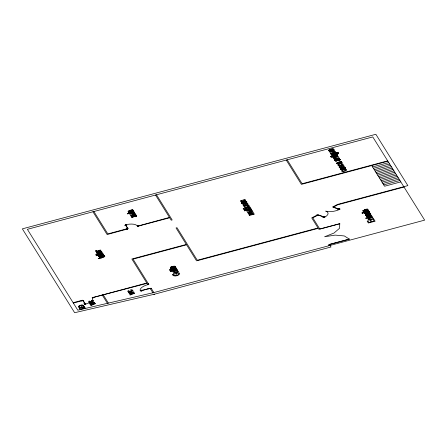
<?xml version="1.0" encoding="UTF-8"?>
<svg xmlns="http://www.w3.org/2000/svg" width="447" height="447" viewBox="0 0 447 447"><rect width="100%" height="100%" fill="white"/><g stroke="black" fill="none" stroke-linecap="round" stroke-linejoin="round"><path stroke-width="0.67" d="M98.77 256.304L99.525 256.165L100.905 256.975C96.284 256.941 101.268 254.282 103.363 254.371L103.57 254.701L102.335 255.198L98.776 256.103L99.525 256.165L99.01 255.785L100.301 255.678L100.268 255.315L102.302 256.153L104.151 255.421L104.218 255.723C103.24 257.081 101.089 256.645 100.268 255.315L100.379 255.656M128.11 211.666L128.859 211.526L130.245 212.331C125.618 212.303 130.602 209.643 132.703 209.727L132.91 210.056L131.669 210.554L128.11 211.465L128.859 211.526L128.345 211.146L129.641 211.034L129.608 210.671L131.641 211.515L133.485 210.783L133.558 211.079C132.58 212.437 130.423 212.001 129.608 210.671L129.719 211.018M131.111 216.482L131.865 216.342L133.245 217.147C128.619 217.119 133.608 214.459 135.704 214.543L135.91 214.873L134.676 215.37L131.116 216.281L131.865 216.342L131.351 215.957L132.642 215.851L132.608 215.488L134.642 216.331L136.486 215.599L136.559 215.895C135.581 217.253 133.429 216.817 132.608 215.488L132.72 215.834M334.814 160.344L335.563 160.205L336.949 161.009C332.322 160.981 337.306 158.322 339.402 158.406L339.608 158.741L338.373 159.233L334.814 160.143L335.563 160.205L335.049 159.825L336.34 159.713L336.306 159.35L338.34 160.194L340.189 159.462L340.262 159.763C339.284 161.116 337.127 160.68 336.306 159.35L336.418 159.696M340.189 168.972L340.944 168.832L342.324 169.642C337.703 169.609 342.687 166.949 344.782 167.038L344.989 167.368L343.754 167.86L340.195 168.77L340.944 168.832L340.43 168.452L341.72 168.346L341.687 167.983L343.721 168.821L345.57 168.089L345.637 168.39C344.659 169.748 342.508 169.312 341.687 167.983L341.799 168.323M362.914 210.934L363.668 210.794L365.048 211.604C360.422 211.571 365.411 208.911 367.507 209L367.713 209.33L366.479 209.827L362.919 210.733L363.668 210.794L363.154 210.414L364.445 210.308L364.411 209.945L366.445 210.783L368.289 210.056L368.362 210.353C367.384 211.71 365.233 211.275 364.411 209.945L364.523 210.286M365.417 214.951L366.171 214.811L367.551 215.616C362.925 215.588 367.915 212.928 370.01 213.012L370.217 213.342L368.982 213.839L365.422 214.75L366.171 214.811L365.657 214.426L366.948 214.32L366.914 213.957L368.948 214.8L370.792 214.068L370.865 214.364C369.887 215.722 367.736 215.286 366.914 213.957L367.026 214.303M242.632 202.575L242.665 202.072L245.219 201.446L246.258 201.536L246.917 202.173C245.939 203.597 243.224 204.245 241.721 203.273L241.989 202.469L242.665 202.072L243.14 202.301C252.214 200.586 238.424 206 243.665 201.731L243.911 202.05L244.526 201.536L244.777 201.865L245.219 201.446L245.442 201.82L246.258 201.536L245.777 201.865L246.615 201.692L246.012 201.955L246.917 202.173L246.124 202.424L246.833 202.441L245.934 202.608L245.884 203.117L245.425 202.882L244.827 203.469L244.626 203.139L243.246 203.743L243.118 203.363L242.632 203.72L242.788 203.318L241.721 203.273L242.442 202.759L241.738 202.742L242.632 202.575L241.989 202.469M329.707 150.069L329.741 149.566L332.294 148.94L333.333 149.03L333.993 149.667C333.015 151.097 330.299 151.74 328.802 150.773L329.07 149.963L329.741 149.566L330.216 149.801C339.29 148.08 325.5 153.494 330.741 149.231L330.987 149.544L331.601 149.03L331.853 149.359L332.294 148.94L332.523 149.32L333.333 149.03L332.853 149.359L333.697 149.186L333.093 149.449L333.993 149.667L333.205 149.918L333.909 149.935L333.015 150.103L332.959 150.611L332.501 150.376L331.903 150.963L331.702 150.639L330.327 151.237L330.199 150.857L329.713 151.215L329.869 150.812L328.802 150.773L329.523 150.253L328.813 150.242L329.707 150.069L329.07 149.963M337.714 162.915L337.748 162.412L340.301 161.78L341.34 161.87L342 162.507C341.022 163.937 338.306 164.58 336.809 163.613L337.077 162.803L337.748 162.412L338.223 162.641C347.297 160.926 333.507 166.34 338.748 162.071L338.994 162.384L339.608 161.87L339.86 162.2L340.301 161.78L340.53 162.16L341.34 161.87L340.86 162.205L341.704 162.026L341.1 162.289L342 162.507L341.212 162.764L341.916 162.781L341.022 162.943L340.966 163.451L340.508 163.216L339.91 163.803L339.709 163.479L338.334 164.077L338.206 163.697L337.72 164.055L337.876 163.652L336.809 163.613L337.524 163.094L336.82 163.082L337.714 162.915L337.077 162.803M196.579 260.875L186.561 244.805L133.027 259.126L148.767 284.426L147.845 284.661L147.029 283.359L92.132 297.752L146.806 282.996L131.854 259.014L186.332 244.442L176.057 227.959L177.001 227.702L197.524 260.623L318.247 228.333L318.828 229.261L339.781 223.656L339.547 228.3L333.97 233.06L324.606 236.759L335.25 235.111L344.319 235.949L349.448 239.162L328.495 244.766L329.076 245.699M102.318 254.762L101.961 255.248L101.374 255.019L100.821 255.813L101.475 255.617L101.156 256.109L101.989 256.025L101.458 256.36L102.145 256.114L101.648 256.449L102.302 256.153L101.871 256.517L102.698 256.148L102.793 256.517L102.911 256.103L103.52 256.315L103.117 256.036L103.821 256.17L103.279 255.958L104.218 255.723L102.335 255.198L102.318 254.762L104.151 255.421L103.039 255.254L103.447 255.008L102.715 255.192L102.827 254.606L103.57 254.701M131.653 210.118L131.301 210.61L130.714 210.375L130.155 211.168L130.809 210.973L130.496 211.47L131.323 211.386L130.798 211.716L131.479 211.47L130.988 211.805L131.641 211.515L131.211 211.872L132.038 211.509L132.133 211.872L132.251 211.465L132.854 211.677L132.452 211.397L133.156 211.532L132.614 211.314L133.558 211.079L131.669 210.554L131.653 210.118L133.485 210.783L132.373 210.61L132.787 210.369L132.049 210.554L132.161 209.967L132.91 210.056M134.653 214.934L134.301 215.426L133.714 215.191L133.161 215.985L133.815 215.789L133.497 216.287L134.329 216.203L133.798 216.532L134.486 216.287L133.988 216.622L134.642 216.331L134.212 216.689L135.039 216.326L135.134 216.689L135.251 216.281L135.86 216.493L135.452 216.214L136.162 216.348L135.62 216.13L136.559 215.895L134.676 215.37L134.653 214.934L136.486 215.599L135.38 215.426L135.787 215.18L135.055 215.37L135.167 214.783L135.91 214.873M338.357 158.797L338.005 159.288L337.412 159.059L336.859 159.853L337.513 159.657L337.2 160.149L338.027 160.065L337.496 160.395L338.183 160.149L337.686 160.49L338.34 160.194L337.915 160.551L338.737 160.188L338.832 160.551L338.955 160.143L339.558 160.356L339.156 160.076L339.86 160.21L339.318 159.998L340.262 159.763L338.373 159.233L338.357 158.797L340.189 159.462L339.077 159.288L339.485 159.048L338.753 159.233L338.865 158.646L339.608 158.741M343.737 167.429L343.385 167.916L342.793 167.686L342.24 168.48L342.894 168.284L342.581 168.776L343.408 168.692L342.877 169.027L343.564 168.782L343.067 169.117L343.721 168.821L343.29 169.184L344.117 168.815L344.212 169.178L344.335 168.77L344.939 168.983L344.536 168.703L345.24 168.837L344.698 168.625L345.637 168.39L343.754 167.86L343.737 167.429L345.57 168.089L344.458 167.921L344.866 167.675L344.134 167.86L344.246 167.273L344.989 167.368M366.456 209.392L366.104 209.878L365.517 209.649L364.964 210.442L365.618 210.246L365.3 210.738L366.132 210.654L365.601 210.99L366.289 210.744L365.791 211.079L366.445 210.783L366.015 211.146L366.842 210.777L366.937 211.146L367.054 210.733L367.663 210.945L367.255 210.671L367.965 210.8L367.423 210.587L368.362 210.353L366.479 209.827L366.456 209.392L368.289 210.056L367.183 209.883L367.59 209.637L366.858 209.822L366.97 209.235L367.713 209.33M368.959 213.403L368.607 213.895L368.021 213.66L367.468 214.454L368.121 214.258L367.803 214.756L368.635 214.672L368.104 215.001L368.792 214.756L368.294 215.091L368.948 214.8L368.518 215.158L369.345 214.795L369.44 215.158L369.557 214.75L370.166 214.962L369.758 214.683L370.468 214.817L369.926 214.599L370.865 214.364L368.982 213.839L368.959 213.403L370.792 214.068L369.686 213.895L370.094 213.655L369.362 213.839L369.473 213.253L370.217 213.342M339.843 223.763L319.84 229.11L312.811 217.845L318.46 214.918L319.694 215.376M333.713 206.955L333.428 207.078L334.227 206.732M333.171 206.654L333.769 206.33M334.652 207.581L332.78 206.944L337.334 204.475L407.86 185.611L375.86 134.29L22.35 228.853L74.638 312.71L154.506 294.193M147.694 284.577L147.465 284.376M82.438 308.464L82.488 308.313M127.468 228.652L128.088 228.473L127.702 227.73L127.104 227.914C128.92 228.92 126.825 229.283 126.803 229.345M150.209 288.404L148.091 288.684M137.536 225.919L138.257 225.696M368.825 211.113L362.064 212.923L365.78 212.308C363.534 213.465 367.289 213.537 367.987 212.806C371.183 210.459 361.589 213.197 362.064 212.923L362.266 213.236L365.78 212.308L368.825 211.113L369.01 211.403L367.445 211.861L368.825 211.113L368.077 211.817M99.055 252.913L97.709 253.393L97.927 253.024L96.859 253.17L97.273 252.594L96.563 252.689L97.547 252.237L96.921 252.153L97.887 252.058L97.614 251.762L98.401 251.868L99.055 252.913L99.776 253.125L101.486 252.387L101.827 251.834L100.988 251.136L99.642 251.158L99.742 251.516C103.106 251.421 98.457 253.985 97.312 252.762L96.636 252.946L98.876 251.354L99.776 253.125L97.709 253.393L96.636 252.946L96.921 252.153L98.653 251.41M172.738 267.988L171.391 268.463L171.609 268.094L170.542 268.239L170.955 267.664L170.246 267.759L171.229 267.306L170.603 267.222L171.57 267.127L171.296 266.831L172.084 266.937L172.738 267.988L173.458 268.194L175.168 267.457L175.509 266.904L174.671 266.205L173.324 266.228L173.425 266.585C176.788 266.49 172.14 269.055 170.994 267.831L170.318 268.016L172.559 266.423L173.458 268.194L171.391 268.463L170.318 268.016L170.603 267.222L172.335 266.485M148.734 284.068L148.823 284.286M148.823 284.214L147.773 284.549M151.444 288.633L151.192 288.259L150.242 288.756M332.244 154.159L330.931 153.986L332.741 153.891L331.294 154.628L331.937 155.198L332.691 154.885C338.597 153.913 334.071 152.662 330.931 153.986L331.115 154.282C333.535 154.204 336.06 151.432 338.34 152.991L338.049 153.835L337.222 154.154L337.15 153.813L338.435 153.321L337.714 153.377L338.284 153.639L337.451 153.69L337.697 154.008L337.15 153.813M99.742 251.516L100.988 251.136L100.631 251.505L101.452 251.292L100.899 251.594L101.737 251.56L101.1 251.901L101.827 251.834L100.871 252.248L101.486 252.387L100.424 252.51L100.804 252.778L99.748 252.751L98.401 251.868L98.748 251.387M173.425 266.585L174.671 266.205L174.313 266.574L175.135 266.362L174.581 266.663L175.42 266.63L174.783 266.971L175.509 266.904L174.553 267.317L175.168 267.457L174.107 267.58L174.486 267.848L173.43 267.82L172.084 266.937L172.43 266.457M337.479 152.997L337.77 152.589L334.345 153.461L336.837 152.511L336.876 152.868L337.34 152.511L337.217 152.896L338.34 152.991L337.714 153.377L337.479 152.997L338.111 152.751M365.406 213.677L365.674 213.303L366.004 213.649L368.658 212.928L369.44 211.9L368.389 211.571L368.389 211.856L368.881 211.599L368.613 211.934L369.228 211.71L368.741 212.051L369.44 211.9L368.775 212.196L369.496 212.135L368.691 212.359L369.378 212.398L366.004 213.649C365.333 213.945 363.562 213.32 364.685 212.588L365.244 212.576M317.012 215.046L316.493 215.286M79.555 308.218L78.784 306.726A2.38 0.972 -11.4 0 1 80.561 305.34A2.38 0.972 -11.4 0 1 83.31 305.513L84.354 306.933M73.353 303.066L83.276 300.429L83.79 301.144M83.628 301.222L83.164 301.267M245.442 201.82L245.783 201.446M332.523 149.32L332.859 148.946M340.53 162.16L340.865 161.786M131.474 211.912L131.826 211.526M98.401 251.868L98.876 251.354M134.48 216.722L134.832 216.342M102.139 256.55L102.492 256.165M172.084 266.937L172.559 266.423M338.178 160.59L338.53 160.205M343.559 169.217L343.911 168.832M366.283 211.18L366.635 210.794M368.786 215.197L369.138 214.811M334.982 153.422L335.842 153.226L336.423 153.774L334.384 154.986L332.428 155.26M129.312 212.42L130.155 211.99M132.318 217.231L133.161 216.806M99.977 257.059L100.821 256.634M336.015 161.099L336.859 160.669M341.396 169.726L342.24 169.301M364.121 211.688L364.964 211.263M366.624 215.705L367.468 215.275M318.258 215.214L318.683 214.99M324.678 216.985L324.254 217.208M318.029 215.136L319.504 215.51M148.572 284.057L147.376 284.286L147.672 284.381M151.326 288.477L150.432 288.812M82.55 308.313L82.628 308.346M150.164 288.416L152.924 292.813L424.65 220.131L372.77 136.927L27.373 229.317L72.967 302.446M127.015 229.199L127.44 229.138M137.788 225.897L138.078 225.763M138.33 225.662L138.38 226.16M81.957 300.764L82.471 300.663M92.73 297.462L93.2 297.255M92.926 297.406L93.518 297.238M334.468 207.676L333.004 207.302L333.546 207.062M323.723 216.633L323.287 216.767M338.681 208.81L338.228 209.056M125.607 225.623L126.272 225.478M142.33 290.533L140.285 290.807L142.224 290.276M323.17 216.862L324.908 217.058L323.472 216.672M138.157 226.299L138.592 226.104M81.862 300.289L81.209 300.535M128.859 211.526L128.205 211.889L128.92 211.755L128.395 212.107L129.094 211.934L128.647 212.269L129.334 212.029L128.954 212.375L129.675 212.046M131.865 216.342L131.211 216.706L131.926 216.572L131.396 216.924L132.094 216.75L131.647 217.086L132.334 216.845L131.96 217.192L132.675 216.862M99.525 256.165L98.871 256.533L99.586 256.394L99.055 256.746L99.759 256.572L99.307 256.913L99.994 256.667L99.62 257.014L100.34 256.684M335.563 160.205L334.909 160.574L335.624 160.434L335.094 160.786L335.798 160.613L335.351 160.948L336.038 160.708L335.658 161.054L336.379 160.724M340.944 168.832L340.29 169.201L341.005 169.061L340.474 169.413L341.178 169.24L340.726 169.581L341.413 169.335L341.039 169.681L341.759 169.352M363.668 210.794L363.014 211.163L363.729 211.023L363.199 211.381L363.897 211.207L363.45 211.543L364.137 211.302L363.763 211.649L364.478 211.314M366.171 214.811L365.517 215.175L366.227 215.041L365.702 215.393L366.4 215.219L365.953 215.555L366.641 215.314L366.266 215.661L366.981 215.331M92.736 297.378L92.691 297.92M332.691 154.885L331.937 155.198L332.372 154.846L331.573 155.064L332.149 154.768L331.294 154.628L332.06 154.338L333.032 155.238L333.317 154.846L333.697 155.143L334.121 154.679L334.384 154.986L335.999 154.31L335.434 154.154L336.306 154.042L335.619 153.986L336.356 153.517L335.652 153.667L336.161 153.338L335.295 153.461L335.161 152.852L330.931 153.986M333.127 206.575L333.663 206.933M316.794 215.303L317.241 215.454M333.535 206.536L333.987 206.687M319.214 215.549L319.75 215.298M334.652 207.469L334.255 207.738M338.256 208.933L339.452 209.447L339.904 209.235L338.407 208.855M324.17 216.817L324.651 216.778M338.385 209.442L338.714 209.202M339.139 208.978L339.631 208.794M324.477 216.722L324.79 216.672M324.041 217.136L322.628 217.08L323.488 217.242M324.466 216.912L324.952 216.661L323.879 216.432L324.589 216.666M339.01 209.302L337.597 209.246L338.67 209.475M339.435 209.079L339.921 208.822L338.848 208.593L339.77 208.9M125.311 225.031L125.853 224.886M128.004 228.344L127.462 228.49M82.818 300.702L83.354 300.557M85.511 304.016L84.969 304.161M82.119 300.3L82.198 300.233M365.674 213.303L364.551 213.482L365.138 213.191L364.339 213.286L365.003 213.068L364.283 213.113L364.97 212.917L364.333 212.934L365.048 212.755L364.685 212.588L362.064 212.923M333.529 207.073L337.787 204.776L404.027 187.053M317.957 215.152L317.314 214.951L311.727 217.879L318.024 227.97L197.3 260.26M155.528 195.037L169.48 217.415L137.24 226.21L138.844 226.115M125.624 225.618L125.221 224.886L125.769 224.757L126.227 225.444M130.496 211.47L131.144 211.241M133.497 216.287L134.145 216.057M337.2 160.149L337.843 159.92M342.581 168.776L343.223 168.547M101.156 256.109L101.804 255.88M365.3 210.738L365.948 210.509M367.803 214.756L368.451 214.526M126.266 228.97L127.356 228.685L126.976 228.713M81.494 300.395L81.924 300.35M130.658 211.615L131.323 211.386M133.664 216.432L134.329 216.203M337.362 160.3L338.027 160.065M342.743 168.927L343.408 168.692M101.324 256.26L101.989 256.025M365.467 210.889L366.132 210.654M367.97 214.901L368.635 214.672M84.539 303.597L85.064 304.306L85.589 304.144L85.153 303.44M81.745 300.904L81.443 300.909M337.658 153.176L338.34 152.991M328.802 150.773L329.484 150.589M333.238 149.583L333.915 149.404M336.809 163.613L337.491 163.429M341.24 162.423L341.921 162.244M125.925 225.014L126.311 225.081M125.126 225.282L125.495 225.327M126.25 224.981L126.032 225.182M126.73 228.914L127.026 229.138L107.118 234.519L92.937 211.777M138.184 225.852L138.212 226.143L169.704 217.773L171.223 220.203L172.168 219.952L156.472 194.78M387.689 160.853L302.116 183.745L287.197 159.814M387.918 161.216L301.395 184.36L286.253 160.071M372.552 166.932L388.778 162.591M241.721 203.273L242.408 203.089M246.157 202.089L246.839 201.904M373.413 168.312L389.633 163.971M374.273 169.687L390.494 165.351M375.134 171.067L391.354 166.725M375.988 172.447L392.215 168.106M376.849 173.822L393.069 169.486M377.709 175.202L393.93 170.86M378.57 176.582L394.79 172.24M379.425 177.956L395.651 173.62M380.285 179.336L396.511 174.995M381.146 180.717L397.366 176.375M382.006 182.091L398.227 177.755M382.867 183.471L399.087 179.13M383.722 184.851L399.948 180.51M400.803 181.89L384.582 186.226L371.692 165.552M81.672 300.479L81.835 300.736M93.289 297.668L92.993 297.451L93.753 297.613M147.817 284.365L148.46 284.13M84.584 303.597L85.187 303.446M84.785 303.865L84.572 304.066M85.327 303.72L85.695 303.764M84.891 304.033L84.511 303.966M85.863 303.776L85.533 303.245L85.785 303.653M141.263 290.416L140.984 290.561M142.168 290.377L148.203 288.762M142.219 290.449L148.248 288.84M148.236 288.946L150.544 288.315M141.531 290.846L141.174 290.863M150.516 288.695L151.192 288.511M79.79 308.592L84.589 307.307L85.411 307.994L80.002 309.497L78.644 306.759A2.52 1.028 -11.4 0 1 80.527 305.29A2.52 1.028 -11.4 0 1 83.444 305.474L84.606 307.335M349.381 239.056L329.378 244.408L330.987 246.995L153.891 294.366M101.056 251.739L101.737 251.56M174.738 266.809L175.42 266.63M92.752 297.914L93.781 297.685M137.916 226.333L138.352 226.221M334.004 206.754L334.451 206.637M316.789 215.136L317.18 215.024M316.28 215.381L316.722 215.264M137.603 225.908L137.855 226.299M127.507 229.11L127.222 228.724M82.416 300.675L82.164 300.283M83.349 301.3L82.416 300.216L73.129 302.703L77.8 310.196L153.874 292.562L151.142 288.181L150.555 288.304M127.412 228.635L107.839 233.904L93.881 211.526M364.473 212.755L365.048 212.755M317.225 215.001L317.744 215.264M334.904 159.97L335.68 159.998M340.279 168.597L341.061 168.625M363.003 210.559L363.785 210.587M365.506 214.571L366.289 214.605M128.2 211.286L128.976 211.319M131.2 216.102L131.982 216.136M98.86 255.93L99.642 255.958M126.238 228.931L126.585 228.892M151.287 288.41L151.578 288.505M82.606 308.402L82.561 308.43M333.015 150.103L333.652 150.214M341.022 162.943L341.659 163.054M245.934 202.608L246.576 202.72M368.501 212.532L369.093 212.666M337.451 153.69L338.049 153.835M333.445 206.508L334.077 206.715M339.234 208.928L339.53 209.028M334.512 207.559L338.513 208.889M334.362 207.637L338.362 208.967M338.619 209.252L338.91 209.352M324.265 216.767L324.561 216.862M319.544 215.393L323.55 216.722M319.393 215.471L323.393 216.801M323.65 217.086L323.941 217.186M316.705 215.27L317.331 215.482M335.267 159.696L335.82 159.903M340.648 168.323L341.201 168.53M363.366 210.286L363.925 210.492M365.869 214.303L366.428 214.51M128.563 211.018L129.122 211.224M131.563 215.834L132.122 216.035M99.228 255.656L99.782 255.863M334.932 154.416L335.295 154.684M338.955 160.143L339.189 160.479M344.335 168.77L344.564 169.106M367.054 210.733L367.289 211.068M369.557 214.75L369.792 215.08M132.251 211.465L132.485 211.794M135.251 216.281L135.486 216.611M102.911 256.103L103.145 256.438M126.389 224.947L126.881 225.377L126.434 225.02M126.037 225.506L127.473 227.814M125.842 225.562L127.283 227.864M124.987 225.322L125.289 225.802L125.037 225.394M126.697 228.864L126.92 229.227M142.196 290.019L140.85 290.461M103.14 294.674L108.397 303.105M102.195 294.925L107.431 303.329M83.544 301.177L84.98 303.485M83.349 301.233L84.79 303.535M84.388 304.027L83.941 303.669L84.433 304.1M81.639 300.423L81.868 300.786M367.188 213.063L367.389 213.387M368.021 213.66L368.121 214.012M365.517 209.649L365.618 209.995M342.793 167.686L342.894 168.033M337.412 159.059L337.513 159.406M133.714 215.191L133.815 215.538M130.714 210.375L130.809 210.727M101.374 255.019L101.475 255.366M125.221 224.886A10.242 4.185 -11.4 0 1 137.358 226.009M92.523 297.937A10.242 4.185 -11.4 0 1 85.064 304.306M324.511 217.292A10.242 4.185 -11.4 0 0 325.701 211.101A10.242 4.185 -11.4 0 0 339.904 209.235M140.375 291.025A10.242 4.185 -11.4 0 1 147.84 284.655M80.929 307.078L82.332 306.977L81.661 306.754A0.983 0.402 -11.4 0 0 81.063 306.955L80.929 307.078M240.486 200.977C241.944 203.703 243.291 199.625 244.783 199.993L244.911 200.58L244.246 200.927L244.57 201.206L245.744 200.334L245.196 199.641L242.961 199.91L242.112 201.446L241.229 201.206L241.777 200.58L241.475 200.301L240.486 200.977M242.866 204.793C244.319 207.52 245.666 203.441 247.163 203.804L247.286 204.391L246.621 204.743L246.945 205.022L248.119 204.145L247.571 203.458L245.336 203.72L244.492 205.257L243.604 205.022L244.151 204.396L243.85 204.111L242.866 204.793M339.072 166.938C340.53 169.664 341.877 165.58 343.374 165.949L343.497 166.535L342.832 166.882L343.156 167.161L344.33 166.29L343.782 165.597L341.547 165.865L340.698 167.401L339.815 167.161L340.363 166.541L340.061 166.256L339.072 166.938M172.57 274.687L172.542 274.972C174.174 276.956 178.577 275.821 179.744 273.754L179.381 273.1L177.9 272.575L175.397 273.24L176.079 274.335L176.878 274.123L176.403 273.363L177.66 273.028L178.906 273.866C178.627 276.112 171.128 276.056 174.414 273.91L174 273.659L172.57 274.687M333.568 158.121L333.842 158.691L334.781 158.853L334.082 159.043L334.261 159.328L339.161 158.014L338.96 157.696C334.691 159.791 331.897 157.64 338.407 156.813L338.211 156.495L335.2 157.299L333.568 158.121M368.049 218.946L368.322 219.511L369.261 219.678L368.563 219.863L368.741 220.147L373.642 218.84L373.446 218.522C369.172 220.617 366.384 218.46 372.893 217.633L372.692 217.32L369.686 218.125L368.049 218.946M135.234 213.66L134.055 214.532L130.563 215.471L130.368 215.152C136.698 214.314 134.273 212.169 129.82 214.269L129.619 213.951L134.519 212.643L134.698 212.928L133.971 213.118L135.234 213.66M178.325 271.368L177.146 272.234L173.66 273.173L173.458 272.854C179.789 272.016 177.37 269.871 172.911 271.977L172.715 271.659L177.615 270.346L177.789 270.631L177.068 270.826L178.325 271.368M249.353 206.017L248.18 206.888L244.688 207.827L244.492 207.509C250.817 206.67 248.398 204.525 243.939 206.626L243.744 206.307L248.644 205L248.817 205.285L248.096 205.475L249.353 206.017M252.231 210.632L251.052 211.498L247.565 212.437L247.364 212.124C253.695 211.286 251.275 209.135 246.817 211.241L246.615 210.923L251.516 209.609L251.695 209.894L250.968 210.09L252.231 210.632M335.306 151.706L334.127 152.578L330.64 153.517L330.439 153.198C336.77 152.36 334.35 150.214 329.892 152.315L329.69 151.997L334.591 150.689L334.769 150.974L334.043 151.164L335.306 151.706M104.81 256.634L100.206 258.472L98.156 258.383L99.865 257.925L99.664 257.606L100.508 257.751C102.436 258.332 103.939 255.941 104.81 256.634M250.521 207.961L245.917 209.799L243.861 209.704L245.576 209.246L245.375 208.933L246.219 209.073C248.146 209.654 249.649 207.263 250.521 207.961M337.725 155.657L333.121 157.495L331.065 157.4L333.222 156.456L333.417 156.774C335.345 157.355 336.848 154.958 337.725 155.657M372.206 216.482L367.602 218.32L365.545 218.225L367.261 217.767L367.06 217.449L367.903 217.594C369.831 218.175 371.334 215.784 372.206 216.482M93.686 300.915C92.68 302.284 89.992 302.993 88.495 302.027L88.975 301.127L89.897 301.138C87.109 303.468 96.267 300.54 91.417 300.697L91.333 300.356L92.814 300.267L93.686 300.915M132.904 290.427C131.899 291.796 129.205 292.506 127.708 291.533L128.188 290.639L129.11 290.651C126.322 292.981 135.48 290.053 130.63 290.209L130.546 289.868L132.027 289.779L132.904 290.427M343.128 164.312C342.123 165.681 339.435 166.39 337.932 165.418L338.418 164.524L339.334 164.535C336.552 166.865 345.704 163.937 340.86 164.094L340.77 163.753L342.251 163.663L343.128 164.312M346.632 169.933C345.626 171.302 342.938 172.011 341.435 171.039L341.921 170.145L342.838 170.151C340.055 172.486 349.208 169.558 344.363 169.715L344.274 169.374L345.754 169.284L346.632 169.933M249.566 214.269L250.186 214.728L254.136 213.811L254.332 214.13L249.432 215.437L249.258 215.152L249.946 214.968L249.56 214.957A1.799 0.732 -11.4 0 1 248.795 214.616L249.325 213.856L248.336 213.705L248.051 213.236L248.683 212.722L252.751 211.587L252.946 211.906L249.443 212.856L248.867 213.387L249.923 213.599L253.443 212.699L253.639 213.018L249.566 214.269M96.334 250.527C96.831 251.857 99.754 249.817 100.676 250.052L100.871 250.37L95.971 251.683L95.792 251.393L96.535 251.197L95.401 250.84L96.334 250.527M367.227 215.99C367.73 217.32 370.652 215.281 371.569 215.515L371.77 215.834L366.87 217.141L366.691 216.856L367.434 216.661L366.294 216.303L367.227 215.99M95.384 303.709L90.842 305.592L90.64 305.262L94.267 303.815L90.138 304.457L89.936 304.133L93.479 302.748L89.434 303.329L89.244 303.021L94.507 302.301L94.714 302.625L91.171 304.005L95.177 303.379L95.384 303.709M134.603 293.221L130.06 295.098L129.853 294.774L133.48 293.327L129.351 293.97L129.149 293.64L132.698 292.26L128.647 292.841L128.457 292.534L133.72 291.807L133.927 292.137L130.39 293.517L134.396 292.886L134.603 293.221M331.277 156.238L330.327 156.495L330.523 156.813L331.478 156.556L331.277 156.238M337.083 154.684L332.182 155.997L332.384 156.316L337.284 155.003L337.083 154.684M134.016 211.833L127.255 213.644L127.456 213.962L134.212 212.152L134.016 211.833M244.079 208.542L243.123 208.799L243.319 209.118L244.274 208.861L244.079 208.542M249.884 206.989L244.984 208.302L245.179 208.62L250.08 207.307L249.884 206.989M251.013 208.805L244.252 210.61L244.453 210.928L251.214 209.123L251.013 208.805M102.43 252.868L95.669 254.673L95.865 254.991L102.626 253.181L102.43 252.868M102.927 253.667L96.166 255.477L96.368 255.79L103.123 253.985L102.927 253.667M176.112 267.937L169.352 269.742L169.547 270.061L176.308 268.256L176.112 267.937M176.61 268.736L169.849 270.547L170.05 270.865L176.805 269.055L176.61 268.736M171.296 271.083L170.346 271.34L170.542 271.653L171.497 271.402L171.296 271.083M177.101 269.53L172.201 270.843L172.402 271.156L177.303 269.848L177.101 269.53M367.987 220.924L367.188 221.136L368.356 223.008L375.117 221.198L373.91 219.27L373.111 219.483L374.1 221.069L371.803 221.684L370.909 220.254L370.116 220.466L371.004 221.902L368.943 222.45L367.987 220.924M142.576 290.623L141.185 290.997L142.576 290.623M83.013 307.111L80.7 307.726A0.849 0.346 -11.4 0 1 79.952 307.581L79.331 306.592A1.816 0.743 -11.4 0 1 80.689 305.547A1.816 0.743 -11.4 0 1 82.779 305.67L83.393 306.659A0.849 0.346 -11.4 0 1 83.013 307.111"/></g></svg>
